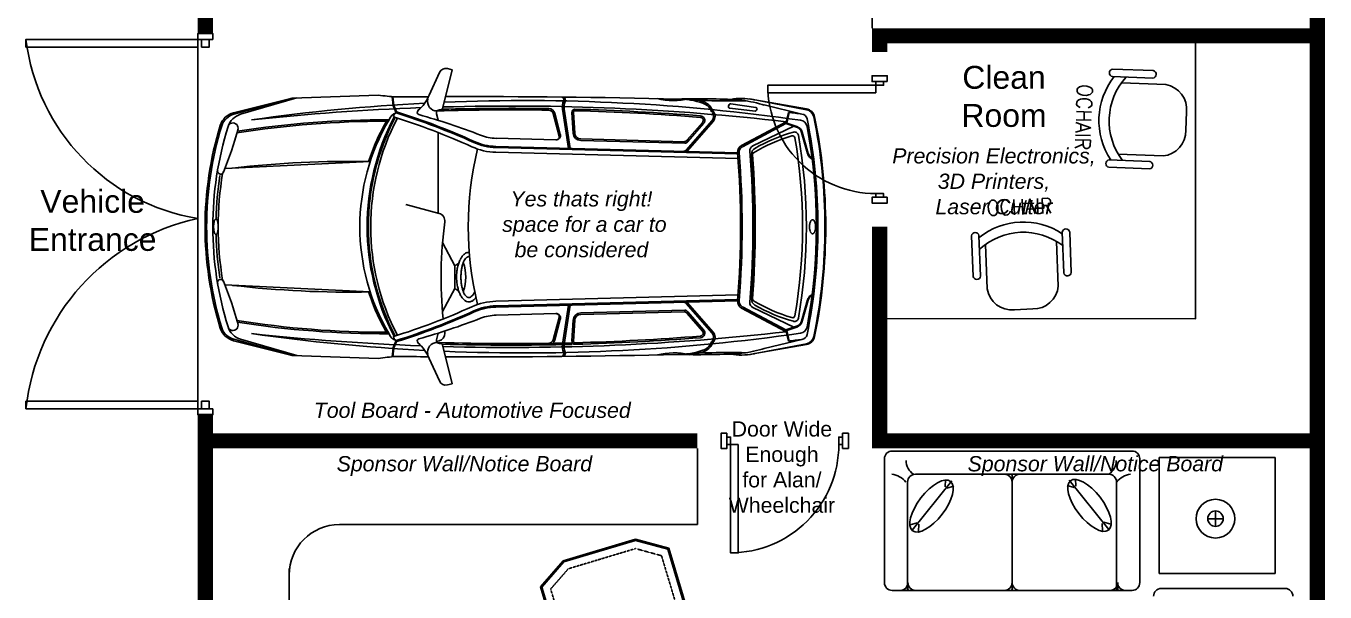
# Model space of a CAD drawing. Extents: x 174723 to 417084, y 13529 to 78714.
# Drawn here: x 327476 to 336004, y 28286 to 32000 of the extents above; entities that cross this region are included whole.
import ezdxf
from ezdxf.enums import TextEntityAlignment as Align

# ---------------------------------------------------------------- set-up
doc = ezdxf.new("R2010")
doc.units = 0
doc.linetypes.add('HIDDEN', pattern=[0.375, 0.25, -0.125])
doc.linetypes.add('HIDDEN2', pattern=[4.7625, 3.175, -1.5875])
doc.layers.get('0').update_dxf_attribs({"linetype": 'CONTINUOUS'})
for name, color, linetype in [('170-PLAN', 7, 'CONTINUOUS'), ('DAMS', 34, 'CONTINUOUS'), ('DIMENSIONS', 4, 'CONTINUOUS'), ('F-3', 3, 'CONTINUOUS'), ('HIDDEN', 3, 'HIDDEN'), ('M-CHAIRS', 212, 'CONTINUOUS'), ('M1-DESKING', 34, 'CONTINUOUS'), ('MP-CODES', 7, 'CONTINUOUS'), ('ROOM_TEXT', 1, 'CONTINUOUS'), ('TIMBER', 2, 'CONTINUOUS')]:
    doc.layers.add(name, color=color, linetype=linetype)
doc.styles.add('MORRIS_TXT', font='ROMANS.SHX', dxfattribs={"width": 0.9, "height": 75})
doc.styles.add('ROOM_TEXT', font='arial.ttf')
doc.linetypes.add('ZIGZAG', pattern='A,0.00254,-5.08,[131,ltypeshp.shx,S=5.08,R=0,X=-5.08,Y=0],-10.16,[131,ltypeshp.shx,S=5.08,R=180,X=5.08,Y=0],-5.08', length=20.32254)

# ---------------------------------------------------------------- blocks, each defined once
blk = doc.blocks.new('SINGLE_DOOR')
at = {"linetype": 'CONTINUOUS'}
for points in [[(38232.7, 49540.4), (38232.7, 49578.4), (38332.7, 49578.4), (38332.7, 49540.4)], [(38257.7, 49540.4), (38257.7, 49515.9), (38307.7, 49515.9), (38307.7, 49540.4)], [(38232.7, 48781.4), (38232.7, 48743.4), (38332.7, 48743.4), (38332.7, 48781.4)], [(38257.7, 48781.4), (38257.7, 48805.9), (38307.7, 48805.9), (38307.7, 48781.4)]]:
    blk.add_lwpolyline(points, close=True, dxfattribs=at)
blk.add_lwpolyline([(38307.7, 49465.9), (38307.7, 49515.9), (39017.7, 49515.9), (39017.7, 49465.9)], close=True)
blk.add_arc((38307.7, 49515.9), 710, 269.99997, 360)
blk = doc.blocks.new('2D-OCHAIR')
at = {"layer": 'M-CHAIRS'}
for p, q in [((-322.5, 279.1), (-322.5, 545.1)), ((-273.5, 279.1), (-273.5, 545.1)), ((273.5, 279.1), (273.5, 545.1)), ((322.5, 279.1), (322.5, 545.1)), ((-234, 193), (-234, 484.7)), ((234, 193), (234, 487)), ((60, 50), (-60, 50))]:
    blk.add_line(p, q, dxfattribs=at)
for centre, radius, start, end in [((1.7, 157.5), 465.4, 54.27251, 126.25261), ((-298, 541.4), 24.8, 8.59053, 171.40947), ((1.8, 129.2), 426.5, 50.42552, 130.19404), ((298, 541.4), 24.8, 8.59053, 171.40947), ((-298, 282.8), 24.8, 188.59053, 351.40947), ((298, 282.8), 24.8, 188.59053, 351.40947), ((-70.5, 214.5), 164.9, 187.50721, 273.66338), ((70.5, 214.5), 164.9, 266.33662, 352.49279)]:
    blk.add_arc(centre, radius, start, end, dxfattribs=at)
at = {"layer": 'MP-CODES', "style": 'MORRIS_TXT', "width": 0.9, "flags": 3}
blk.add_attdef('MOR_FNSH_TYPE', text='', height=100, dxfattribs=at).set_placement((-0.4, 822.9), align=Align.CENTER)
at = {"layer": 'MP-CODES', "style": 'MORRIS_TXT', "width": 0.9}
blk.add_attdef('CODE', text='', height=100, dxfattribs=at).set_placement((-0.4, 672.9), align=Align.CENTER)
blk = doc.blocks.new('VW_GOLF')
at = {"layer": '170-PLAN', "linetype": 'CONTINUOUS'}
for p, q in [((61.36, 30.5), (63.86, 40.55)), ((63.86, 40.55), (62.63, 40.86)), ((57.95, 34.02), (60.54, 39.84)), ((44.8, 34), (22.47, 33.22)), ((48.36, 33.59), (48.58, 31.36)), ((48.56, 33.58), (48.79, 31.36)), ((7.36, 29.44), (22.47, 33.22)), ((7.46, 29.05), (22.47, 33.22)), ((9.18, 29.05), (23.74, 33.26)), ((48.67, 31.05), (49.4, 29.4)), ((48.85, 31.14), (49.5, 29.68)), ((93.96, 20.25), (92.4, 30.34)), ((94.36, 20.24), (92.8, 30.4)), ((135.29, 31.18), (135.47, 31.54)), ((142.14, 29.86), (135.6, 30.6)), ((142.32, 30.82), (135.89, 31.76)), ((155.42, 30.23), (140.8, 33)), ((155.43, 30.43), (142.12, 32.77)), ((142.62, 30.25), (142.54, 30.08)), ((154.23, 29.12), (144.51, 31.45)), ((60.2, 27.5), (59.79, 29.19)), ((60.53, 30.17), (60.99, 30.2)), ((91.52, 23.44), (89.98, 29.22)), ((91.8, 23.94), (90.37, 29.32)), ((95.14, 24.13), (94.78, 29.51)), ((95.54, 24.16), (95.18, 29.54)), ((124.31, 19.79), (131.01, 27.47)), ((124.6, 22.41), (128.55, 26.94)), ((124.61, 19.53), (131.32, 27.21)), ((138.66, 21.01), (150.16, 27.12)), ((150.13, 26.66), (150.77, 29.54)), ((150.37, 26.79), (150.97, 29.52)), ((4, 26.4), (4, 26.4)), ((47.71, 23.86), (47.71, 23.86)), ((60.2, 24.34), (60.2, 3.53)), ((124.78, 22.01), (128.85, 26.67)), ((138.85, 20.66), (150.13, 26.66)), ((141.58, 20.89), (152.2, 25.94)), ((152.85, 25.72), (150.13, 26.66)), ((152.91, 25.91), (150.37, 26.79)), ((155.69, 18.9), (154.12, 24.38)), ((155.88, 18.95), (154.31, 24.43)), ((75.18, 20.74), (137.61, 19.1)), ((75.18, 20.44), (137.63, 18.8)), ((75.23, 22.84), (90.61, 22.44)), ((97.08, 22.27), (123.98, 21.56)), ((97.09, 22.67), (123.8, 21.97)), ((123.82, 21.97), (123.8, 21.97)), ((123.83, 21.97), (123.82, 21.97)), ((123.85, 21.97), (123.83, 21.97)), ((123.86, 21.97), (123.85, 21.97)), ((123.88, 21.97), (123.86, 21.97)), ((123.89, 21.97), (123.88, 21.97)), ((123.91, 21.97), (123.89, 21.97)), ((123.92, 21.97), (123.91, 21.97)), ((123.94, 21.98), (123.92, 21.97)), ((123.95, 21.98), (123.94, 21.98)), ((123.97, 21.98), (123.95, 21.98)), ((123.99, 21.99), (123.97, 21.98)), ((123.99, 21.56), (123.98, 21.56)), ((124, 21.99), (123.99, 21.99)), ((124.01, 21.56), (123.99, 21.56)), ((124.02, 21.99), (124, 21.99)), ((124.02, 21.56), (124.01, 21.56)), ((124.03, 22), (124.02, 21.99)), ((124.04, 21.56), (124.02, 21.56)), ((124.05, 22), (124.03, 22)), ((124.06, 21.56), (124.04, 21.56)), ((124.06, 22.01), (124.05, 22)), ((124.08, 22.02), (124.06, 22.01)), ((124.07, 21.57), (124.06, 21.56)), ((124.09, 21.57), (124.07, 21.57)), ((124.09, 22.02), (124.08, 22.02)), ((124.11, 22.03), (124.09, 22.02)), ((124.1, 21.57), (124.09, 21.57)), ((124.12, 21.57), (124.1, 21.57)), ((124.12, 22.03), (124.11, 22.03)), ((124.14, 22.04), (124.12, 22.03)), ((124.13, 21.57), (124.12, 21.57)), ((124.15, 21.58), (124.13, 21.57)), ((124.15, 22.05), (124.14, 22.04)), ((124.17, 22.06), (124.15, 22.05)), ((124.16, 21.58), (124.15, 21.58)), ((124.18, 21.59), (124.16, 21.58)), ((124.19, 22.06), (124.17, 22.06)), ((124.19, 21.59), (124.18, 21.59)), ((124.2, 22.07), (124.19, 22.06)), ((124.21, 21.59), (124.19, 21.59)), ((124.22, 22.08), (124.2, 22.07)), ((124.22, 21.6), (124.21, 21.59)), ((124.23, 22.09), (124.22, 22.08)), ((124.24, 21.6), (124.22, 21.6)), ((124.25, 22.1), (124.23, 22.09)), ((124.26, 21.61), (124.24, 21.6)), ((124.26, 22.11), (124.25, 22.1)), ((124.28, 22.12), (124.26, 22.11)), ((124.27, 21.62), (124.26, 21.61)), ((124.29, 21.62), (124.27, 21.62)), ((124.29, 22.13), (124.28, 22.12)), ((124.31, 22.14), (124.29, 22.13)), ((124.3, 21.63), (124.29, 21.62)), ((124.32, 21.64), (124.3, 21.63)), ((124.32, 22.15), (124.31, 22.14)), ((124.34, 22.16), (124.32, 22.15)), ((124.33, 21.64), (124.32, 21.64)), ((124.35, 21.65), (124.33, 21.64)), ((124.35, 22.18), (124.34, 22.16)), ((124.37, 22.19), (124.35, 22.18)), ((124.36, 21.66), (124.35, 21.65)), ((124.38, 21.67), (124.36, 21.66)), ((124.39, 22.2), (124.37, 22.19)), ((124.39, 21.68), (124.38, 21.67)), ((124.4, 22.21), (124.39, 22.2)), ((124.41, 21.69), (124.39, 21.68)), ((124.42, 22.23), (124.4, 22.21)), ((124.42, 21.7), (124.41, 21.69)), ((124.43, 22.24), (124.42, 22.23)), ((124.44, 21.71), (124.42, 21.7)), ((124.45, 22.26), (124.43, 22.24)), ((124.46, 21.72), (124.44, 21.71)), ((124.46, 22.27), (124.45, 22.26)), ((124.48, 22.28), (124.46, 22.27)), ((124.47, 21.73), (124.46, 21.72)), ((124.49, 21.74), (124.47, 21.73)), ((124.49, 22.3), (124.48, 22.28)), ((124.51, 22.31), (124.49, 22.3)), ((124.5, 21.75), (124.49, 21.74)), ((124.52, 21.76), (124.5, 21.75)), ((124.52, 22.33), (124.51, 22.31)), ((124.54, 22.35), (124.52, 22.33)), ((124.53, 21.77), (124.52, 21.76)), ((124.55, 21.78), (124.53, 21.77)), ((124.55, 22.36), (124.54, 22.35)), ((124.57, 22.38), (124.55, 22.36)), ((124.56, 21.8), (124.55, 21.78)), ((124.58, 21.81), (124.56, 21.8)), ((124.59, 22.4), (124.57, 22.38)), ((124.59, 21.82), (124.58, 21.81)), ((124.6, 22.41), (124.59, 22.4)), ((124.61, 21.84), (124.59, 21.82)), ((124.62, 21.85), (124.61, 21.84)), ((124.64, 21.86), (124.62, 21.85)), ((124.66, 21.88), (124.64, 21.86)), ((124.67, 21.89), (124.66, 21.88)), ((124.69, 21.91), (124.67, 21.89)), ((124.7, 21.93), (124.69, 21.91)), ((124.72, 21.94), (124.7, 21.93)), ((124.73, 21.96), (124.72, 21.94)), ((124.75, 21.97), (124.73, 21.96)), ((124.76, 21.99), (124.75, 21.97)), ((124.78, 22.01), (124.76, 21.99)), ((5.12, 15.04), (42.67, 16.83)), ((70.4, 20), (70.4, 20)), ((75.15, 19.24), (137.73, 17.6)), ((123.6, 19.47), (123.58, 19.47)), ((123.61, 19.47), (123.6, 19.47)), ((123.63, 19.47), (123.61, 19.47)), ((123.65, 19.47), (123.63, 19.47)), ((123.66, 19.47), (123.65, 19.47)), ((123.68, 19.47), (123.66, 19.47)), ((123.7, 19.47), (123.68, 19.47)), ((123.71, 19.48), (123.7, 19.47)), ((123.73, 19.48), (123.71, 19.48)), ((123.74, 19.48), (123.73, 19.48)), ((123.76, 19.48), (123.74, 19.48)), ((123.77, 19.48), (123.76, 19.48)), ((123.79, 19.49), (123.77, 19.48)), ((123.81, 19.49), (123.79, 19.49)), ((123.82, 19.49), (123.81, 19.49)), ((123.84, 19.5), (123.82, 19.49)), ((123.85, 19.5), (123.84, 19.5)), ((123.87, 19.5), (123.85, 19.5)), ((123.88, 19.51), (123.87, 19.5)), ((123.9, 19.51), (123.88, 19.51)), ((123.91, 19.52), (123.9, 19.51)), ((123.93, 19.52), (123.91, 19.52)), ((123.94, 19.53), (123.93, 19.52)), ((123.95, 19.53), (123.94, 19.53)), ((123.97, 19.54), (123.95, 19.53)), ((123.98, 19.55), (123.97, 19.54)), ((124, 19.55), (123.98, 19.55)), ((124.01, 19.56), (124, 19.55)), ((124.02, 19.57), (124.01, 19.56)), ((124.04, 19.57), (124.02, 19.57)), ((124.05, 19.58), (124.04, 19.57)), ((124.07, 19.59), (124.05, 19.58)), ((124.08, 19.6), (124.07, 19.59)), ((124.09, 19.6), (124.08, 19.6)), ((124.11, 19.61), (124.09, 19.6)), ((124.11, 19.46), (124.1, 19.46)), ((124.12, 19.62), (124.11, 19.61)), ((124.13, 19.46), (124.11, 19.46)), ((124.13, 19.63), (124.12, 19.62)), ((124.14, 19.64), (124.13, 19.63)), ((124.15, 19.46), (124.13, 19.46)), ((124.16, 19.65), (124.14, 19.64)), ((124.16, 19.46), (124.15, 19.46)), ((124.17, 19.66), (124.16, 19.65)), ((124.18, 19.46), (124.16, 19.46)), ((124.18, 19.67), (124.17, 19.66)), ((124.19, 19.68), (124.18, 19.67)), ((124.2, 19.46), (124.18, 19.46)), ((124.21, 19.69), (124.19, 19.68)), ((124.21, 19.46), (124.2, 19.46)), ((124.22, 19.7), (124.21, 19.69)), ((124.23, 19.46), (124.21, 19.46)), ((124.23, 19.71), (124.22, 19.7)), ((124.24, 19.72), (124.23, 19.71)), ((124.25, 19.46), (124.23, 19.46)), ((124.25, 19.73), (124.24, 19.72)), ((124.27, 19.74), (124.25, 19.73)), ((124.26, 19.47), (124.25, 19.46)), ((124.28, 19.47), (124.26, 19.47)), ((124.28, 19.76), (124.27, 19.74)), ((124.29, 19.77), (124.28, 19.76)), ((124.29, 19.47), (124.28, 19.47)), ((124.3, 19.78), (124.29, 19.77)), ((124.31, 19.47), (124.29, 19.47)), ((124.31, 19.79), (124.3, 19.78)), ((124.32, 19.48), (124.31, 19.47)), ((124.34, 19.48), (124.32, 19.48)), ((124.36, 19.48), (124.34, 19.48)), ((124.37, 19.49), (124.36, 19.48)), ((124.39, 19.49), (124.37, 19.49)), ((124.4, 19.5), (124.39, 19.49)), ((124.42, 19.5), (124.4, 19.5)), ((124.43, 19.5), (124.42, 19.5)), ((124.44, 19.51), (124.43, 19.5)), ((124.46, 19.51), (124.44, 19.51)), ((124.47, 19.52), (124.46, 19.51)), ((124.49, 19.53), (124.47, 19.52)), ((124.5, 19.53), (124.49, 19.53)), ((124.52, 19.54), (124.5, 19.53)), ((124.53, 19.55), (124.52, 19.54)), ((124.54, 19.55), (124.53, 19.55)), ((124.56, 19.56), (124.54, 19.55)), ((124.57, 19.57), (124.56, 19.56)), ((124.58, 19.57), (124.57, 19.57)), ((124.6, 19.58), (124.58, 19.57)), ((124.61, 19.59), (124.6, 19.58)), ((124.62, 19.6), (124.61, 19.59)), ((124.64, 19.61), (124.62, 19.6)), ((124.65, 19.62), (124.64, 19.61)), ((124.66, 19.62), (124.65, 19.62)), ((124.68, 19.63), (124.66, 19.62)), ((124.69, 19.64), (124.68, 19.63)), ((124.7, 19.65), (124.69, 19.64)), ((124.71, 19.66), (124.7, 19.65)), ((124.73, 19.67), (124.71, 19.66)), ((124.74, 19.68), (124.73, 19.67)), ((124.75, 19.7), (124.74, 19.68)), ((124.76, 19.71), (124.75, 19.7)), ((124.77, 19.72), (124.76, 19.71)), ((124.78, 19.73), (124.77, 19.72)), ((124.8, 19.74), (124.78, 19.73)), ((124.81, 19.75), (124.8, 19.74)), ((124.82, 19.77), (124.81, 19.75)), ((124.83, 19.78), (124.82, 19.77)), ((60.48, 3.45), (51.9, 5.72)), ((61.37, -4.11), (64.51, -10.06)), ((68.2, -6.6), (68.2, -6.6)), ((68.2, -6.6), (68.2, -6.6)), ((64.51, -10.06), (65.56, -9.38)), ((64.51, -10.06), (64.51, -15.94)), ((5.12, -15.04), (42.67, -16.83)), ((61.37, -21.89), (64.51, -15.94)), ((64.51, -15.94), (65.56, -16.62)), ((65.56, -16.61), (65.56, -16.61)), ((65.56, -16.61), (65.56, -16.61)), ((70.4, -20), (70.4, -20)), ((75.15, -19.24), (137.73, -17.6)), ((75.18, -20.44), (137.63, -18.8)), ((75.18, -20.74), (137.61, -19.1)), ((123.6, -19.47), (123.58, -19.47)), ((123.61, -19.47), (123.6, -19.47)), ((123.63, -19.47), (123.61, -19.47)), ((123.65, -19.47), (123.63, -19.47)), ((123.66, -19.47), (123.65, -19.47)), ((123.68, -19.47), (123.66, -19.47)), ((123.7, -19.47), (123.68, -19.47)), ((123.71, -19.48), (123.7, -19.47)), ((123.73, -19.48), (123.71, -19.48)), ((123.74, -19.48), (123.73, -19.48)), ((123.76, -19.48), (123.74, -19.48)), ((123.77, -19.48), (123.76, -19.48)), ((123.79, -19.49), (123.77, -19.48)), ((123.81, -19.49), (123.79, -19.49)), ((123.82, -19.49), (123.81, -19.49)), ((123.84, -19.5), (123.82, -19.49)), ((123.85, -19.5), (123.84, -19.5)), ((123.87, -19.5), (123.85, -19.5)), ((123.88, -19.51), (123.87, -19.5)), ((123.9, -19.51), (123.88, -19.51)), ((123.91, -19.52), (123.9, -19.51)), ((123.93, -19.52), (123.91, -19.52)), ((123.94, -19.53), (123.93, -19.52)), ((123.95, -19.53), (123.94, -19.53)), ((123.97, -19.54), (123.95, -19.53)), ((123.98, -19.55), (123.97, -19.54)), ((124, -19.55), (123.98, -19.55)), ((124.01, -19.56), (124, -19.55)), ((124.02, -19.57), (124.01, -19.56)), ((124.04, -19.57), (124.02, -19.57)), ((124.05, -19.58), (124.04, -19.57)), ((124.07, -19.59), (124.05, -19.58)), ((124.08, -19.6), (124.07, -19.59)), ((124.09, -19.6), (124.08, -19.6)), ((124.11, -19.61), (124.09, -19.6)), ((124.11, -19.46), (124.1, -19.46)), ((124.13, -19.46), (124.11, -19.46)), ((124.12, -19.62), (124.11, -19.61)), ((124.13, -19.63), (124.12, -19.62)), ((124.15, -19.46), (124.13, -19.46)), ((124.14, -19.64), (124.13, -19.63)), ((124.16, -19.65), (124.14, -19.64)), ((124.16, -19.46), (124.15, -19.46)), ((124.18, -19.46), (124.16, -19.46)), ((124.17, -19.66), (124.16, -19.65)), ((124.18, -19.67), (124.17, -19.66)), ((124.2, -19.46), (124.18, -19.46)), ((124.19, -19.68), (124.18, -19.67)), ((124.21, -19.69), (124.19, -19.68)), ((124.21, -19.46), (124.2, -19.46)), ((124.23, -19.46), (124.21, -19.46)), ((124.22, -19.7), (124.21, -19.69)), ((124.23, -19.71), (124.22, -19.7)), ((124.25, -19.46), (124.23, -19.46)), ((124.24, -19.72), (124.23, -19.71)), ((124.25, -19.73), (124.24, -19.72)), ((124.26, -19.47), (124.25, -19.46)), ((124.27, -19.74), (124.25, -19.73)), ((124.28, -19.47), (124.26, -19.47)), ((124.28, -19.76), (124.27, -19.74)), ((124.29, -19.47), (124.28, -19.47)), ((124.29, -19.77), (124.28, -19.76)), ((124.31, -19.47), (124.29, -19.47)), ((124.3, -19.78), (124.29, -19.77)), ((124.31, -19.79), (124.3, -19.78)), ((124.32, -19.48), (124.31, -19.47)), ((124.31, -19.79), (131.01, -27.47)), ((124.34, -19.48), (124.32, -19.48)), ((124.36, -19.48), (124.34, -19.48)), ((124.37, -19.49), (124.36, -19.48)), ((124.39, -19.49), (124.37, -19.49)), ((124.4, -19.5), (124.39, -19.49)), ((124.42, -19.5), (124.4, -19.5)), ((124.43, -19.5), (124.42, -19.5)), ((124.44, -19.51), (124.43, -19.5)), ((124.46, -19.51), (124.44, -19.51)), ((124.47, -19.52), (124.46, -19.51)), ((124.49, -19.53), (124.47, -19.52)), ((124.5, -19.53), (124.49, -19.53)), ((124.52, -19.54), (124.5, -19.53)), ((124.53, -19.55), (124.52, -19.54)), ((124.54, -19.55), (124.53, -19.55)), ((124.56, -19.56), (124.54, -19.55)), ((124.57, -19.57), (124.56, -19.56)), ((124.58, -19.57), (124.57, -19.57)), ((124.6, -19.58), (124.58, -19.57)), ((124.61, -19.59), (124.6, -19.58)), ((124.61, -19.53), (131.32, -27.21)), ((124.62, -19.6), (124.61, -19.59)), ((124.64, -19.61), (124.62, -19.6)), ((124.65, -19.62), (124.64, -19.61)), ((124.66, -19.62), (124.65, -19.62)), ((124.68, -19.63), (124.66, -19.62)), ((124.69, -19.64), (124.68, -19.63)), ((124.7, -19.65), (124.69, -19.64)), ((124.71, -19.66), (124.7, -19.65)), ((124.73, -19.67), (124.71, -19.66)), ((124.74, -19.68), (124.73, -19.67)), ((124.75, -19.7), (124.74, -19.68)), ((124.76, -19.71), (124.75, -19.7)), ((124.77, -19.72), (124.76, -19.71)), ((124.78, -19.73), (124.77, -19.72)), ((124.8, -19.74), (124.78, -19.73)), ((124.81, -19.75), (124.8, -19.74)), ((124.82, -19.77), (124.81, -19.75)), ((124.83, -19.78), (124.82, -19.77)), ((155.69, -18.9), (154.12, -24.38)), ((155.88, -18.95), (154.31, -24.43)), ((75.23, -22.84), (90.61, -22.44)), ((91.52, -23.44), (89.98, -29.22)), ((93.96, -20.25), (92.4, -30.34)), ((94.36, -20.24), (92.8, -30.4)), ((97.08, -22.27), (123.98, -21.56)), ((97.09, -22.67), (123.8, -21.97)), ((123.82, -21.97), (123.8, -21.97)), ((123.83, -21.97), (123.82, -21.97)), ((123.85, -21.97), (123.83, -21.97)), ((123.86, -21.97), (123.85, -21.97)), ((123.88, -21.97), (123.86, -21.97)), ((123.89, -21.97), (123.88, -21.97)), ((123.91, -21.97), (123.89, -21.97)), ((123.92, -21.97), (123.91, -21.97)), ((123.94, -21.98), (123.92, -21.97)), ((123.95, -21.98), (123.94, -21.98)), ((123.97, -21.98), (123.95, -21.98)), ((123.99, -21.99), (123.97, -21.98)), ((123.99, -21.56), (123.98, -21.56)), ((124.01, -21.56), (123.99, -21.56)), ((124, -21.99), (123.99, -21.99)), ((124.02, -21.99), (124, -21.99)), ((124.02, -21.56), (124.01, -21.56)), ((124.04, -21.56), (124.02, -21.56)), ((124.03, -22), (124.02, -21.99)), ((124.05, -22), (124.03, -22)), ((124.06, -21.56), (124.04, -21.56)), ((124.06, -22.01), (124.05, -22)), ((124.07, -21.57), (124.06, -21.56)), ((124.08, -22.02), (124.06, -22.01)), ((124.09, -21.57), (124.07, -21.57)), ((124.09, -22.02), (124.08, -22.02)), ((124.1, -21.57), (124.09, -21.57)), ((124.11, -22.03), (124.09, -22.02)), ((124.12, -21.57), (124.1, -21.57)), ((124.12, -22.03), (124.11, -22.03)), ((124.13, -21.57), (124.12, -21.57)), ((124.14, -22.04), (124.12, -22.03)), ((124.15, -21.58), (124.13, -21.57)), ((124.15, -22.05), (124.14, -22.04)), ((124.16, -21.58), (124.15, -21.58)), ((124.17, -22.06), (124.15, -22.05)), ((124.18, -21.59), (124.16, -21.58)), ((124.19, -22.06), (124.17, -22.06)), ((124.19, -21.59), (124.18, -21.59)), ((124.21, -21.59), (124.19, -21.59)), ((124.2, -22.07), (124.19, -22.06)), ((124.22, -22.08), (124.2, -22.07)), ((124.22, -21.6), (124.21, -21.59)), ((124.24, -21.6), (124.22, -21.6)), ((124.23, -22.09), (124.22, -22.08)), ((124.25, -22.1), (124.23, -22.09)), ((124.26, -21.61), (124.24, -21.6)), ((124.26, -22.11), (124.25, -22.1)), ((124.27, -21.62), (124.26, -21.61)), ((124.28, -22.12), (124.26, -22.11)), ((124.29, -21.62), (124.27, -21.62)), ((124.29, -22.13), (124.28, -22.12)), ((124.3, -21.63), (124.29, -21.62)), ((124.31, -22.14), (124.29, -22.13)), ((124.32, -21.64), (124.3, -21.63)), ((124.32, -22.15), (124.31, -22.14)), ((124.33, -21.64), (124.32, -21.64)), ((124.34, -22.16), (124.32, -22.15)), ((124.35, -21.65), (124.33, -21.64)), ((124.35, -22.18), (124.34, -22.16)), ((124.36, -21.66), (124.35, -21.65)), ((124.37, -22.19), (124.35, -22.18)), ((124.38, -21.67), (124.36, -21.66)), ((124.39, -22.2), (124.37, -22.19)), ((124.39, -21.68), (124.38, -21.67)), ((124.41, -21.69), (124.39, -21.68)), ((124.4, -22.21), (124.39, -22.2)), ((124.42, -22.23), (124.4, -22.21)), ((124.42, -21.7), (124.41, -21.69)), ((124.44, -21.71), (124.42, -21.7)), ((124.43, -22.24), (124.42, -22.23)), ((124.45, -22.26), (124.43, -22.24)), ((124.46, -21.72), (124.44, -21.71)), ((124.46, -22.27), (124.45, -22.26)), ((124.47, -21.73), (124.46, -21.72)), ((124.48, -22.28), (124.46, -22.27)), ((124.49, -21.74), (124.47, -21.73)), ((124.49, -22.3), (124.48, -22.28)), ((124.5, -21.75), (124.49, -21.74)), ((124.51, -22.31), (124.49, -22.3)), ((124.52, -21.76), (124.5, -21.75)), ((124.52, -22.33), (124.51, -22.31)), ((124.53, -21.77), (124.52, -21.76)), ((124.54, -22.35), (124.52, -22.33)), ((124.55, -21.78), (124.53, -21.77)), ((124.55, -22.36), (124.54, -22.35)), ((124.56, -21.8), (124.55, -21.78)), ((124.57, -22.38), (124.55, -22.36)), ((124.58, -21.81), (124.56, -21.8)), ((124.59, -22.4), (124.57, -22.38)), ((124.59, -21.82), (124.58, -21.81)), ((124.61, -21.84), (124.59, -21.82)), ((124.6, -22.41), (124.59, -22.4)), ((124.6, -22.41), (128.55, -26.94)), ((124.62, -21.85), (124.61, -21.84)), ((124.64, -21.86), (124.62, -21.85)), ((124.66, -21.88), (124.64, -21.86)), ((124.67, -21.89), (124.66, -21.88)), ((124.69, -21.91), (124.67, -21.89)), ((124.7, -21.93), (124.69, -21.91)), ((124.72, -21.94), (124.7, -21.93)), ((124.73, -21.96), (124.72, -21.94)), ((124.75, -21.97), (124.73, -21.96)), ((124.76, -21.99), (124.75, -21.97)), ((124.78, -22.01), (124.76, -21.99)), ((124.78, -22.01), (128.85, -26.67)), ((138.66, -21.01), (150.16, -27.12)), ((138.85, -20.66), (150.13, -26.66)), ((141.58, -20.89), (152.2, -25.94)), ((4, -26.4), (4, -26.4)), ((91.8, -23.94), (90.37, -29.32)), ((95.14, -24.13), (94.78, -29.51)), ((95.54, -24.16), (95.18, -29.54)), ((152.85, -25.72), (150.13, -26.66)), ((150.13, -26.66), (150.77, -29.54)), ((152.91, -25.91), (150.37, -26.79)), ((150.37, -26.79), (150.97, -29.52)), ((7.36, -29.44), (22.47, -33.22)), ((7.46, -29.05), (22.47, -33.22)), ((9.18, -29.05), (23.74, -33.26)), ((48.67, -31.05), (49.4, -29.4)), ((48.85, -31.14), (49.5, -29.68)), ((60.2, -27.5), (59.79, -29.19)), ((60.47, -29.46), (59.81, -29.63)), ((60.53, -30.17), (60.99, -30.2)), ((154.23, -29.12), (144.51, -31.45)), ((44.8, -34), (22.47, -33.22)), ((48.36, -33.59), (48.58, -31.36)), ((48.56, -33.58), (48.79, -31.36)), ((61.36, -30.5), (63.86, -40.55)), ((155.42, -30.23), (140.8, -33)), ((155.43, -30.43), (142.12, -32.77)), ((57.95, -34.02), (60.54, -39.84)), ((63.86, -40.55), (62.63, -40.86))]:
    blk.add_line(p, q, dxfattribs=at)
for centre, radius, start, end in [((62.19, 39.11), 1.8, 75.9887, 156.0051), ((53.09, 90.66), 57.26, 261.677, 266.2546), ((70.4, -2088.8), 2122.42, 90.34155, 90.56831), ((46.99, 38.91), 12, 312.0217, 335.9919), ((70.4, -2088.8), 2122.42, 88.6015, 90.22317), ((82.63, -468.62), 501.22, 92.9593, 98.1014), ((78.93, -594.8), 625.99, 92.11744, 96.13799), ((49.58, 31.46), 1, 185.7106, 203.9625), ((49.58, 31.46), 0.8, 184.5556, 203.9646), ((59.93, 32.34), 2.44, 164.5937, 271.0588), ((60.97, 30.6), 0.4, 273.0379, 345.9819), ((78.93, -594.8), 625.39, 89.0917, 91.61781), ((78.93, -594.8), 625.99, 83.46654, 91.59865), ((82.63, -468.62), 501.22, 81.8273, 92.3853), ((88.82, 28.91), 1.6, 14.9268, 89.0917), ((91.9, 32.8), 0.8, 339.2182, 62.7026), ((96.76, 30.95), 4.4, 159.2182, 188.7462), ((96.76, 30.95), 4, 159.2182, 188.7462), ((91.9, 32.8), 1.2, 339.2182, 35.956), ((95.58, 29.57), 0.8, 88.473, 183.8108), ((78.93, -594.8), 625.39, 85.49631, 88.47299), ((121.1, 49.53), 16.94, 255.6587, 283.5503), ((127.31, -197.88), 230.93, 87.3461, 91.2673), ((135.2, 199.67), 167.18, 265.5402, 271.5499), ((122.2, 12.99), 20, 71.1619, 90), ((122.2, 12.99), 20.4, 71.1619, 79.4093), ((127.5, 28.51), 3.6, 25.3906, 71.1619), ((127.5, 28.51), 4, 25.3906, 71.1619), ((134, 31.6), 3.2, 205.3892, 216.3059), ((135.65, 31), 0.4, 153.3885, 263.5474), ((135.83, 31.36), 0.4, 81.7311, 153.4026), ((138.63, 17.59), 15.56, 78.7275, 100.4906), ((132.91, -7.7), 40.82, 74.262, 82.8351), ((145.58, 52.47), 20, 258.7275, 260.0364), ((142.27, 30.43), 0.4, 333.4021, 81.7481), ((147.78, 45.06), 14, 254.262, 256.5043), ((154.98, 27.87), 2.4, 11.5696, 79.2651), ((154.98, 27.87), 2.6, 11.5697, 80.0362), ((8.52, 24.78), 4.8, 104.0362, 162.9072), ((8.52, 24.78), 4.4, 104.0362, 162.9072), ((10.51, 24.44), 4.8, 106.1226, 162.7275), ((46.72, -219.4), 246.65, 89.9699, 98.9765), ((46.72, -219.4), 247.05, 89.8089, 98.9345), ((94.41, 0), 54.41, 149.4612, 210.5388), ((103.2, 0), 61.3, 152.4916, 207.5083), ((103.2, 0), 61, 152.4411, 207.5589), ((94.41, 0), 54.81, 149.7062, 162.138), ((103.2, 0), 60.4, 152.3399, 207.6601), ((49.99, 26.92), 2.55, 103.427, 163.4211), ((49.77, 28.37), 1.08, 109.6775, 180.6797), ((-2.89, -138), 174.17, 65.6349, 72.7752), ((-2.89, -138), 175.37, 65.635, 72.6509), ((-2.89, -138), 175.67, 65.6349, 72.65), ((55.43, 29.55), 0.6, 132.017, 254.2499), ((7.01, -142.13), 177.77, 68.8282, 74.2499), ((60.57, 29.37), 0.8, 92.9913, 193.4891), ((78.93, -594.8), 624.99, 89.09168, 91.73863), ((88.82, 28.91), 1.2, 14.9251, 89.0917), ((95.58, 29.57), 0.4, 88.473, 183.817), ((78.93, -594.8), 624.99, 85.49631, 88.47299), ((127.95, 27.46), 0.8, 318.8676, 85.4963), ((127.95, 27.46), 1.2, 318.8676, 85.4963), ((134, 31.6), 3.6, 205.3892, 216.3059), ((129.81, 28.52), 1.6, 318.869, 36.3089), ((129.81, 28.52), 2, 318.869, 36.3089), ((142.18, 30.26), 0.4, 263.5593, 333.3861), ((91.33, -469.79), 502.86, 82.8152, 83.2114), ((153.6, 25.53), 2, 10.7281, 81.8273), ((154.02, 27.53), 1.6, 11.5113, 82.8152), ((18.84, 0), 139.56, 348.4887, 11.5113), ((18.84, 0), 141.36, 348.4305, 11.5695), ((18.84, 0), 141.56, 348.4303, 11.5697), ((89.12, 0), 89.12, 162.9073, 197.0927), ((89.12, 0), 88.72, 162.9071, 197.0929), ((89.12, 0), 87.12, 162.7275, 197.2735), ((-75.69, 47.57), 87.12, 337.3949, 345.1377), ((7.2, 25.47), 1.33, 342.859, 163.8996), ((75.55, 34.83), 12, 248.8282, 268.5011), ((90.64, 23.64), 1.2, 268.5045, 14.929), ((97.13, 24.27), 2, 183.821, 268.5009), ((97.13, 24.27), 1.6, 183.8175, 268.4992), ((163.63, -17.14), 43.15, 105.5239, 120.0151), ((151.81, 22.87), 0.64, 9.7584, 106.4679), ((152.35, 23.48), 1, 9.975, 105.5239), ((152.2, 23.83), 2, 15.9454, 71.0016), ((152.2, 23.83), 2.2, 15.9454, 71.0016), ((18.84, 0), 136.56, 350.025, 9.975), ((18.84, 0), 139.16, 349.2719, 10.7281), ((75.56, 35.23), 16, 245.635, 268.5001), ((75.56, 35.23), 14.8, 245.635, 268.5001), ((75.56, 35.23), 14.5, 245.6349, 268.5001), ((90.75, 23.23), 0.8, 268.5036, 14.9293), ((139.6, 19.24), 2, 118, 184.7419), ((139.6, 19.24), 1.6, 118, 184.7419), ((142.18, 19.62), 1.4, 115.4555, 184.7815), ((142.85, 18.85), 1.6, 120.0151, 184.5804), ((163.63, -17.14), 42.35, 106.4679, 121.0713), ((18.84, 0), 135.56, 350.2415, 9.7585), ((37.44, -247.41), 264.3, 88.8657, 96.5891), ((152.53, 0), 84.53, 166.2566, 193.7433), ((-92.4, 0), 230.8, 355.2581, 4.7419), ((-92.4, 0), 231.2, 355.2581, 4.7419), ((-92.4, 0), 234, 355.2185, 4.7815), ((-92.4, 0), 234.4, 355.4196, 4.5804), ((142.1, 18.59), 0.64, 121.0713, 184.5336), ((-92.4, 0), 234.6, 355.4663, 4.5337), ((157.61, 19.44), 2, 195.9485, 237.4492), ((157.61, 19.44), 1.8, 195.9485, 236.3341), ((155.46, 16.07), 2, 6.7101, 57.4452), ((155.61, 16.45), 1.8, 6.8575, 56.3341), ((4, 14.39), 0.793, 154.0922, 348.9868), ((89.12, 0), 85.72, 170.7418, 189.2584), ((89.12, 0), 86.32, 171.1944, 178.6727), ((59.97, 1.52), 2, 352.3632, 75.1974), ((8.75, 0), 6.55, 176.6, 180.0151), ((8.75, 0), 6.55, 179.9849, 183.4), ((8.09, 0.04), 5.89, 172.9659, 176.6344), ((6.93, 0.19), 4.72, 168.7643, 173.0157), ((5.57, 0.47), 3.33, 163.4865, 168.8508), ((4.32, 0.84), 2.03, 156.1801, 163.66), ((3.42, 1.25), 1.04, 144.8286, 156.5638), ((2.94, 1.59), 0.449, 125.048, 145.5876), ((2.81, 1.79), 0.213, 91.4022, 124.9483), ((2.79, 1.79), 0.213, 55.0517, 88.5978), ((2.66, 1.59), 0.449, 34.4124, 54.952), ((2.18, 1.25), 1.04, 23.4362, 35.1714), ((1.28, 0.84), 2.03, 16.34, 23.8199), ((0.03, 0.47), 3.33, 11.1492, 16.5135), ((-1.33, 0.19), 4.72, 6.9843, 11.2357), ((-2.49, 0.04), 5.89, 3.3656, 7.0341), ((-3.15, 0), 6.55, 359.9849, 3.4), ((-3.15, 0), 6.55, 356.6, 0.0151), ((168.27, -13), 107.27, 172.3632, 185.7854), ((160.19, 0), 3.99, 174.9675, 180.0196), ((159.83, 0.04), 3.63, 169.6322, 175.0111), ((159.21, 0.15), 3, 163.5822, 169.6908), ((158.49, 0.37), 2.24, 156.2494, 163.6721), ((157.82, 0.67), 1.51, 146.7281, 156.3958), ((157.33, 0.99), 0.928, 133.5635, 146.9497), ((157.08, 1.26), 0.554, 114.8784, 133.751), ((157, 1.42), 0.383, 90.4396, 114.5507), ((157, 1.42), 0.383, 65.4493, 89.5604), ((156.92, 1.26), 0.554, 46.249, 65.1216), ((156.67, 0.99), 0.928, 33.0503, 46.4365), ((156.18, 0.67), 1.51, 23.6042, 33.2719), ((155.51, 0.37), 2.24, 16.3279, 23.7506), ((154.79, 0.15), 3, 10.3092, 16.4178), ((154.17, 0.04), 3.63, 4.9889, 10.3678), ((153.81, 0), 3.99, 359.9804, 5.0325), ((8.09, -0.04), 5.89, 183.3656, 187.0341), ((6.93, -0.19), 4.72, 186.9843, 191.2357), ((5.57, -0.47), 3.33, 191.1492, 196.5135), ((4.32, -0.84), 2.03, 196.34, 203.8199), ((3.42, -1.25), 1.04, 203.4362, 215.1714), ((2.94, -1.59), 0.449, 214.4124, 234.952), ((2.81, -1.79), 0.213, 235.0517, 268.5978), ((2.79, -1.79), 0.213, 271.4022, 304.9483), ((89.12, 0), 86.32, 181.3273, 188.8056), ((2.66, -1.59), 0.449, 305.048, 325.5876), ((2.18, -1.25), 1.04, 324.8286, 336.5638), ((1.28, -0.84), 2.03, 336.1801, 343.66), ((0.03, -0.47), 3.33, 343.4865, 348.8508), ((-1.33, -0.19), 4.72, 348.7643, 353.0157), ((-2.49, -0.04), 5.89, 352.9659, 356.6344), ((160.19, 0), 3.99, 179.9804, 185.0325), ((159.83, -0.04), 3.63, 184.9889, 190.3678), ((159.21, -0.15), 3, 190.3092, 196.4178), ((158.49, -0.37), 2.24, 196.3279, 203.7506), ((157.82, -0.67), 1.51, 203.6042, 213.2719), ((157.33, -0.99), 0.928, 213.0503, 226.4365), ((157.08, -1.26), 0.554, 226.249, 245.1216), ((157, -1.42), 0.383, 245.4493, 269.5604), ((157, -1.42), 0.383, 270.4396, 294.5507), ((156.92, -1.26), 0.554, 294.8784, 313.751), ((156.67, -0.99), 0.928, 313.5635, 326.9497), ((156.18, -0.67), 1.51, 326.7281, 336.3958), ((155.51, -0.37), 2.24, 336.2494, 343.6721), ((154.79, -0.15), 3, 343.5822, 349.6908), ((154.17, -0.04), 3.63, 349.6322, 355.0111), ((153.81, 0), 3.99, 354.9675, 0.0196), ((68.39, -8.74), 2.18, 110.4364, 128.9155), ((68.2, -8.27), 1.67, 88.0453, 110.1043), ((74.62, -12.46), 9.57, 161.2203, 168.1028), ((72.46, -11.72), 7.28, 153.0461, 161.309), ((70.5, -10.71), 5.08, 142.66, 153.1773), ((75.21, -12.37), 9.04, 163.6063, 169.4861), ((69.1, -9.63), 3.32, 128.8488, 142.8244), ((72.63, -11.6), 6.35, 156.2717, 163.7204), ((56.35, -13.01), 11.03, 340.2422, 19.8253), ((70.42, -10.62), 3.93, 146.2092, 156.4775), ((68.97, -9.62), 2.17, 131.274, 146.5519), ((68.32, -8.88), 1.18, 108.5966, 131.5102), ((68.2, -8.57), 0.845, 79.2022, 107.7328), ((77.59, -12.99), 12.59, 174.089, 179.8198), ((77.63, -13), 12.63, 179.7777, 185.4965), ((76.49, -12.87), 11.49, 168.0417, 174.1357), ((79.11, -12.99), 12.99, 174.3941, 179.0088), ((79.42, -13), 13.3, 178.9696, 183.5137), ((77.57, -12.83), 11.45, 169.4181, 174.4407), ((4, -14.39), 0.793, 11.0132, 205.9078), ((-75.69, -47.57), 87.12, 14.8623, 22.6051), ((37.44, 247.41), 264.3, 263.4109, 271.1343), ((76.6, -13.11), 11.6, 185.4504, 191.5055), ((74.77, -13.49), 9.73, 191.4459, 198.2549), ((72.61, -14.22), 7.45, 198.1687, 206.3079), ((78.4, -13.07), 12.28, 183.4718, 188.2641), ((76.34, -13.38), 10.2, 188.208, 193.6333), ((73.78, -14.01), 7.56, 193.5442, 200.1712), ((71.34, -14.92), 4.96, 200.0139, 208.8047), ((65.36, -15.07), 4.62, 329.7329, 338.9424), ((155.46, -16.07), 2, 302.5548, 353.2899), ((155.61, -16.45), 1.8, 303.6659, 353.1425), ((94.41, 0), 54.81, 197.862, 210.2938), ((70.62, -15.22), 5.22, 206.18, 216.4994), ((69.18, -16.3), 3.42, 216.3353, 230.0203), ((68.42, -17.2), 2.24, 229.9373, 248.0871), ((69.52, -15.94), 2.87, 208.5244, 221.2015), ((68.52, -16.83), 1.53, 220.838, 240.0824), ((68.21, -17.71), 1.69, 248.3842, 270.2935), ((68.22, -17.35), 0.926, 240.3325, 267.2076), ((68.19, -17.39), 0.889, 268.5539, 296.1523), ((68.19, -17.7), 1.7, 270.8996, 292.6879), ((67.95, -16.93), 1.41, 296.5851, 316.9556), ((67.95, -17.17), 2.28, 292.9598, 310.8712), ((75.56, -35.23), 16, 91.4999, 114.365), ((67.07, -16.08), 2.63, 316.6116, 330.0337), ((67.16, -16.24), 3.5, 310.7777, 324.2577), ((139.6, -19.24), 2, 175.2581, 242), ((139.6, -19.24), 1.6, 175.2581, 242), ((142.18, -19.62), 1.4, 175.2185, 244.5445), ((142.85, -18.85), 1.6, 175.4196, 239.9849), ((142.1, -18.59), 0.64, 175.4664, 238.9287), ((163.63, 17.14), 42.35, 238.9287, 253.5321), ((157.61, -19.44), 2, 122.5508, 164.0515), ((157.61, -19.44), 1.8, 123.6659, 164.0515), ((-2.89, 138), 174.17, 287.2248, 294.3651), ((-2.89, 138), 175.37, 287.3491, 294.365), ((-2.89, 138), 175.67, 287.35, 294.3651), ((75.56, -35.23), 14.8, 91.4999, 114.365), ((75.56, -35.23), 14.5, 91.4999, 114.3651), ((75.55, -34.83), 12, 91.4989, 111.1718), ((90.64, -23.64), 1.2, 345.071, 91.4955), ((90.75, -23.23), 0.8, 345.0707, 91.4964), ((97.13, -24.27), 2, 91.4991, 176.179), ((97.13, -24.27), 1.6, 91.5008, 176.1825), ((163.63, 17.14), 43.15, 239.9849, 254.4761), ((151.81, -22.87), 0.64, 253.5321, 350.2416), ((8.52, -24.78), 4.8, 197.0928, 255.9638), ((8.52, -24.78), 4.4, 197.0928, 255.9638), ((7.2, -25.47), 1.33, 196.1004, 17.141), ((10.51, -24.44), 4.8, 197.2725, 253.8774), ((46.72, 219.4), 246.65, 261.0235, 270.0301), ((46.72, 219.4), 247.05, 261.0655, 270.1911), ((7.01, 142.13), 177.77, 285.7501, 291.1718), ((127.95, -27.46), 1.2, 274.5037, 41.1324), ((152.35, -23.48), 1, 254.4761, 350.025), ((152.2, -23.83), 2, 288.9984, 344.0546), ((152.2, -23.83), 2.2, 288.9984, 344.0546), ((153.6, -25.53), 2, 278.1727, 349.2719), ((82.63, 468.62), 501.22, 261.8986, 267.0407), ((78.93, 594.8), 625.99, 263.86201, 267.88256), ((49.99, -26.92), 2.55, 196.5789, 256.573), ((49.77, -28.37), 1.08, 179.3203, 250.3225), ((55.43, -29.55), 0.6, 105.7501, 227.983), ((46.99, -38.91), 12, 24.0081, 47.9783), ((59.93, -32.34), 2.44, 88.9412, 195.4063), ((60.57, -29.37), 0.8, 166.5109, 267.0087), ((78.93, 594.8), 624.99, 268.26138, 271.46256), ((59.97, -27.52), 2, 284.549, 0.1279), ((60.97, -30.6), 0.4, 14.0181, 86.9621), ((78.93, 594.8), 625.99, 268.40135, 276.53346), ((82.63, 468.62), 501.22, 267.6147, 278.1727), ((168.27, -13), 107.27, 187.4741, 187.7764), ((88.82, -28.91), 1.2, 270.9083, 345.0749), ((88.82, -28.91), 1.6, 270.9083, 345.0732), ((95.58, -29.57), 0.8, 176.1892, 271.527), ((95.58, -29.57), 0.4, 176.183, 271.527), ((78.93, 594.8), 624.99, 271.52701, 274.50369), ((78.93, 594.8), 625.39, 271.52701, 274.50369), ((127.95, -27.46), 0.8, 274.5037, 41.1324), ((127.5, -28.51), 3.6, 288.8381, 334.6094), ((134, -31.6), 3.6, 143.6941, 154.6108), ((129.81, -28.52), 1.6, 323.6911, 41.131), ((134, -31.6), 3.2, 143.6941, 154.6108), ((129.81, -28.52), 2, 323.6911, 41.131), ((91.33, 469.79), 502.86, 276.7886, 277.1848), ((154.02, -27.53), 1.6, 277.1848, 348.4887), ((154.98, -27.87), 2.4, 280.7349, 348.4304), ((154.98, -27.87), 2.6, 279.9638, 348.4303), ((53.09, -90.66), 57.26, 93.7454, 98.323), ((49.58, -31.46), 1, 156.0375, 174.2894), ((49.58, -31.46), 0.8, 156.0354, 175.4444), ((70.4, 2088.8), 2122.42, 269.43169, 269.65845), ((78.93, 594.8), 625.39, 268.38219, 271.46257), ((70.4, 2088.8), 2122.42, 269.77683, 271.3985), ((91.9, -32.8), 0.8, 297.2974, 20.7818), ((96.76, -30.95), 4.4, 171.2538, 200.7818), ((96.76, -30.95), 4, 171.2538, 200.7818), ((91.9, -32.8), 1.2, 324.044, 20.7818), ((121.1, -49.53), 16.94, 76.4497, 104.3413), ((122.2, -12.99), 20, 270, 288.8381), ((135.2, -199.67), 167.18, 88.4501, 94.4598), ((127.31, 197.88), 230.93, 268.7327, 272.6539), ((122.2, -12.99), 20.4, 280.5907, 288.8381), ((127.5, -28.51), 4, 288.8381, 334.6094), ((138.63, -17.59), 15.56, 259.5094, 281.2725), ((132.91, 7.7), 40.82, 277.1649, 285.738), ((145.58, -52.47), 20, 99.9636, 101.2725), ((147.78, -45.06), 14, 103.4957, 105.738), ((62.19, -39.11), 1.8, 203.9949, 284.0113)]:
    blk.add_arc(centre, radius, start, end, dxfattribs=at)
blk = doc.blocks.new('ALAN')
at = {"layer": 'HIDDEN'}
for p, q in [((78404.1, 41881.2), (78188.6, 41739.2)), ((78619.6, 41941.2), (78404.1, 41881.2)), ((79059.6, 41941.2), (78619.6, 41941.2)), ((79153.6, 41791.2), (79059.6, 41941.2)), ((79153.6, 41331.2), (79153.6, 41791.2)), ((78188.6, 41739.2), (78086.6, 41561.2)), ((78188.6, 41383.2), (78086.6, 41561.2)), ((78404.1, 41241.2), (78188.6, 41383.2)), ((79153.6, 41331.2), (79059.6, 41181.2)), ((78619.6, 41181.2), (78404.1, 41241.2)), ((79059.6, 41181.2), (78619.6, 41181.2))]:
    blk.add_line(p, q, dxfattribs=at)
at = {"layer": 'TIMBER'}
for p, q in [((78611.4, 42001.2), (78379, 41936.5)), ((78612.6, 41992.8), (78382.5, 41928.7)), ((79092.8, 42001.2), (78611.4, 42001.2)), ((78612.6, 41992.8), (78611.4, 42001.2)), ((79088.2, 41992.8), (78612.6, 41992.8)), ((79088.2, 41992.8), (79092.8, 42001.2)), ((79205.2, 41806), (79088.2, 41992.8)), ((79213.6, 41808.4), (79092.8, 42001.2)), ((78379, 41936.5), (78143.7, 41781.4)), ((78382.5, 41928.7), (78150, 41775.5)), ((78382.5, 41928.7), (78379, 41936.5)), ((79205.2, 41806), (79213.6, 41808.4)), ((79205.2, 41316.4), (79205.2, 41806)), ((79213.6, 41313.9), (79213.6, 41808.4)), ((78143.7, 41781.4), (78017.5, 41561.2)), ((78150, 41775.5), (78027.2, 41561.2)), ((78150, 41775.5), (78143.7, 41781.4)), ((78143.7, 41340.9), (78017.5, 41561.2)), ((78017.5, 41561.2), (78027.2, 41561.2)), ((78150, 41346.9), (78027.2, 41561.2)), ((78150, 41346.9), (78143.7, 41340.9)), ((78379, 41185.9), (78143.7, 41340.9)), ((78382.5, 41193.7), (78150, 41346.9)), ((79205.2, 41316.4), (79088.2, 41129.6)), ((79213.6, 41313.9), (79092.8, 41121.2)), ((79205.2, 41316.4), (79213.6, 41313.9)), ((78382.5, 41193.7), (78379, 41185.9)), ((78612.6, 41129.6), (78382.5, 41193.7)), ((78611.4, 41121.2), (78379, 41185.9)), ((78612.6, 41129.6), (78611.4, 41121.2)), ((79092.8, 41121.2), (78611.4, 41121.2)), ((79088.2, 41129.6), (78612.6, 41129.6)), ((79088.2, 41129.6), (79092.8, 41121.2))]:
    blk.add_line(p, q, dxfattribs=at)

msp = doc.modelspace()

# ---------------------------------------------------------------- linework, layer by layer
at = {"const_width": 100}
for points in [[(328653.851, 40153.265), (328653.851, 31950.33)], [(335953.851, 39093.299), (335953.851, 25707.107), (334396.86, 25707.11)], [(333030.442, 31935.501), (335953.851, 31935.501)], [(333080.587, 31829.228), (333080.587, 31935.501)], [(333080.587, 29279.911), (333080.587, 30682.471)], [(328653.851, 29450.327), (328653.85, 25581.869)], [(328653.851, 29278.336), (331883.686, 29278.336)], [(333030.442, 29278.336), (335953.851, 29278.336)]]:
    msp.add_lwpolyline(points, dxfattribs=at)
at = {"layer": 'DIMENSIONS'}
msp.add_line((331883.686, 29228.335), (331883.686, 28728.335), dxfattribs=at)
at = {"layer": 'F-3'}
for p, q in [((334736.898, 29211.213), (333162.098, 29211.213)), ((334914.034, 28407.753), (334914.034, 29169.753)), ((334914.034, 29169.753), (335676.034, 29169.753)), ((335676.034, 29169.753), (335676.034, 28407.753)), ((333111.298, 29160.413), (333111.298, 28347.613)), ((334787.698, 28347.613), (334787.698, 29160.413)), ((333263.698, 29008.013), (333263.698, 28296.813)), ((333292.917, 28692.764), (333552.975, 29016.326)), ((334584.498, 29058.813), (333314.498, 29058.813)), ((333510.804, 28975.77), (333511.662, 29024.367)), ((334000.298, 29058.813), (333898.698, 29058.813)), ((333949.498, 28296.813), (333949.498, 29058.813)), ((333949.498, 29008.013), (333949.498, 29058.813)), ((333949.498, 29008.013), (333949.498, 29058.813)), ((334585.367, 28697.021), (334325.309, 29020.584)), ((334367.48, 28980.028), (334366.622, 29028.624)), ((334635.298, 28296.813), (334635.298, 29008.013)), ((333520.717, 28968.151), (333567.457, 28981.48)), ((334357.568, 28972.408), (334310.827, 28985.737)), ((333327.023, 28739.595), (333280.128, 28726.823)), ((334551.261, 28743.853), (334598.157, 28731.08)), ((335335.618, 28767.495), (335234.018, 28767.495)), ((335284.818, 28716.695), (335284.818, 28818.295)), ((333336.845, 28731.858), (333335.408, 28683.276)), ((334541.44, 28736.116), (334542.876, 28687.533)), ((335676.034, 28407.753), (334914.034, 28407.753)), ((333265.867, 28347.613), (333265.867, 28296.813)), ((333265.867, 28347.613), (333265.867, 28296.813)), ((333949.498, 28347.613), (333949.498, 28296.813)), ((333949.498, 28347.613), (333949.498, 28296.813)), ((334642.804, 28347.613), (334642.804, 28296.813)), ((334642.804, 28347.613), (334642.804, 28296.813)), ((333162.098, 28296.813), (334736.898, 28296.813)), ((333215.067, 28296.813), (333316.667, 28296.813)), ((334000.298, 28296.813), (333898.698, 28296.813)), ((334693.604, 28296.813), (334592.004, 28296.813)), ((335741.983, 28309.275), (334929.183, 28309.275))]:
    msp.add_line(p, q, dxfattribs=at)
for radius in [127, 50.8]:
    msp.add_circle((335284.818, 28767.495), radius, dxfattribs=at)
for centre, radius, start, end in [((333162.098, 29160.413), 50.8, 90, 180), ((334736.898, 29160.413), 50.8, 0, 90), ((333362.085, 29149.306), 108.041, 180.1326249, 236.8852648), ((334525.474, 29149.306), 108.041, 303.1147352, 359.8673751), ((333144.412, 28923.636), 136.933, 38.0383235, 83.356784), ((333314.498, 29008.013), 50.8, 90, 180), ((333898.698, 29008.013), 50.8, 0, 90), ((334000.298, 29008.013), 50.8, 90, 180), ((334584.498, 29008.013), 50.8, 0, 90), ((334743.147, 28923.636), 136.933, 96.643216, 141.9616765), ((333162.098, 28347.613), 50.8, 180, 270), ((333215.067, 28347.613), 50.8, 270, 0), ((333316.667, 28347.613), 50.8, 180, 270), ((333898.698, 28347.613), 50.8, 270, 0), ((334000.298, 28347.613), 50.8, 180, 270), ((334592.004, 28347.613), 50.8, 270, 0), ((334693.604, 28347.613), 50.8, 180, 270), ((334736.898, 28347.613), 50.8, 270, 0), ((334929.183, 28258.475), 50.8, 90, 180), ((335741.983, 28258.475), 50.8, 0, 90)]:
    msp.add_arc(centre, radius, start, end, dxfattribs=at)
at = {"layer": 'F-3', "extrusion": (0, 0, -1)}
msp.add_ellipse((333420.815, 28850.288), major_axis=(-124.898, -162.145), ratio=0.42932597, dxfattribs=at)
at = {"layer": 'F-3'}
msp.add_ellipse((334457.47, 28854.545), major_axis=(124.898, -162.145), ratio=0.42932597, dxfattribs=at)
for p in [(333943.779, 29058.813), (333271.586, 28296.813), (333943.779, 28296.813), (334637.085, 28296.813)]:
    msp.add_point(p, dxfattribs=at)
at = {"layer": 'M1-DESKING', "linetype": 'CONTINUOUS'}
for p, q in [((329533.85, 28728.335), (329583.85, 28728.335)), ((331883.686, 28728.335), (329583.85, 28728.335)), ((329203.85, 27770.659), (329203.85, 28440.659))]:
    msp.add_line(p, q, dxfattribs=at)
for points in [[(333030.442, 31985.501), (333030.442, 32785.501), (335153.851, 32785.501)], [(335153.851, 31935.501), (335153.851, 30078.774), (333081.025, 30079.91)]]:
    msp.add_lwpolyline(points, dxfattribs=at)
msp.add_arc((329533.85, 28398.335), 330, 90, 180, dxfattribs=at)
at = {"layer": 'ROOM_TEXT'}
msp.add_line((328603.851, 29538.327), (328603.85, 31862.33), dxfattribs=at)
for points in [[(328603.851, 31912.33), (328603.851, 31862.33), (327476.151, 31862.329), (327476.151, 31912.329)], [(328703.851, 31912.33), (328703.851, 31950.33), (328603.851, 31950.33), (328603.851, 31912.33)], [(328678.851, 31912.33), (328678.851, 31862.33), (328628.851, 31862.33), (328628.851, 31912.33)], [(328603.851, 29488.327), (328603.851, 29538.327), (327476.151, 29538.327), (327476.151, 29488.327)], [(328678.851, 29488.327), (328678.851, 29538.327), (328628.851, 29538.327), (328628.851, 29488.327)], [(328703.851, 29488.327), (328703.851, 29450.327), (328603.851, 29450.327), (328603.851, 29488.327)]]:
    msp.add_lwpolyline(points, close=True, dxfattribs=at)
at = {"layer": 'ROOM_TEXT', "extrusion": (0, 0, -1)}
for centre, radius, start, end in [((-328822.581, 32075.627), 1356.297, 279.2806267, 353.0848407), ((-328905.775, 29330.86), 1438.27, 6.2855531, 77.882249)]:
    msp.add_arc(centre, radius, start, end, dxfattribs=at)

# ---------------------------------------------------------------- block references
at = {"xscale": 25.4, "yscale": 25.4, "zscale": 25.4}
msp.add_blockref('VW_GOLF', (328651.965, 30682.983), dxfattribs=at)
at = {"layer": 'DAMS', "color": 6, "linetype": 'HIDDEN2'}
ref = msp.add_blockref('2D-OCHAIR', (335142.397, 31373.946), dxfattribs=dict(at, xscale=-1, rotation=87.77190061819924))
ref.add_attrib('CODE', 'OCHAIR', dxfattribs={"layer": 'MP-CODES', "height": 100, "rotation": 267.7719006, "style": 'MORRIS_TXT', "width": 0.9}).set_placement((334370.092, 31404.401), align=Align.CENTER)
at = {"layer": 'DAMS', "color": 6, "linetype": 'HIDDEN2', "rotation": 2.228099381800766}
msp.add_blockref('2D-OCHAIR', (334026.756, 30091.033), dxfattribs=at).add_auto_attribs({'CODE': 'OCHAIR'})
at = {"layer": 'DIMENSIONS', "linetype": 'ZIGZAG', "rotation": 106.7093439133114}
msp.add_blockref('ALAN', (393821.54, -35356.716), dxfattribs=at)
at = {"layer": 'ROOM_TEXT', "xscale": -1}
msp.add_blockref('SINGLE_DOOR', (371363.221, -17905.074), dxfattribs=at)
at = {"layer": 'ROOM_TEXT', "xscale": -1, "rotation": 90}
msp.add_blockref('SINGLE_DOOR', (381617.988, 67561.021), dxfattribs=at)

# ---------------------------------------------------------------- texts
at = {"layer": 'ROOM_TEXT', "attachment_point": 2, "style": 'ROOM_TEXT'}
for s, insert, char_height, width in [('Clean Room', (333896.557, 31738.305), 150, 1065.82009), ('{\\fArial|b0|i1|c0|p34;Precision Electronics,\\P3D Printers,\\PLaser Cutter}', (333830.562, 31198.116), 100, 3150.7645), ('Vehicle Entrance', (327913.59, 30924.623), 150, 1065.82009), ('{\\fArial|b0|i1|c0|p34;Yes thats right!\\P space for a car to \\Pbe considered}', (331122.557, 30916.185), 100, 3150.7645), ('{\\fArial|b0|i1|c0|p34;Tool Board - Automotive Focused}', (330405.771, 29528.95), 100, 3150.7645), ('Door Wide \\PEnough \\Pfor Alan/\\PWheelchair', (332438.609, 29406.292), 100, 3150.7645), ('{\\fArial|b0|i1|c0|p34;Sponsor Wall/Notice Board}', (330354.126, 29177.991), 100, 3150.7645), ('{\\fArial|b0|i1|c0|p34;Sponsor Wall/Notice Board}', (334496.031, 29177.991), 100, 3150.7645)]:
    msp.add_mtext(s, dxfattribs=dict(at, insert=insert, char_height=char_height, width=width))

doc.saveas('drawing.dxf')
